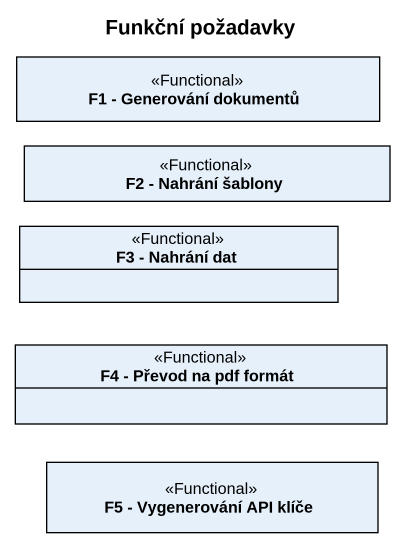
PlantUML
@startuml
title Funkční požadavky
hide circle
hide empty members
class "F1 - Generování dokumentů" as F1_Generování_dokumentů <<Functional>>
class "F2 - Nahrání šablony" as F2_Nahrání_šablony <<Functional>>
class "F3 - Nahrání dat" as F3_Nahrání_dat <<Functional>>
class "F4 - Převod na pdf formát" as F4_Převod_na_pdf_formát <<Functional>>
class "F5 - Vygenerování API klíče" as F5_Vygenerování_API_klíče <<Functional>>
@enduml
